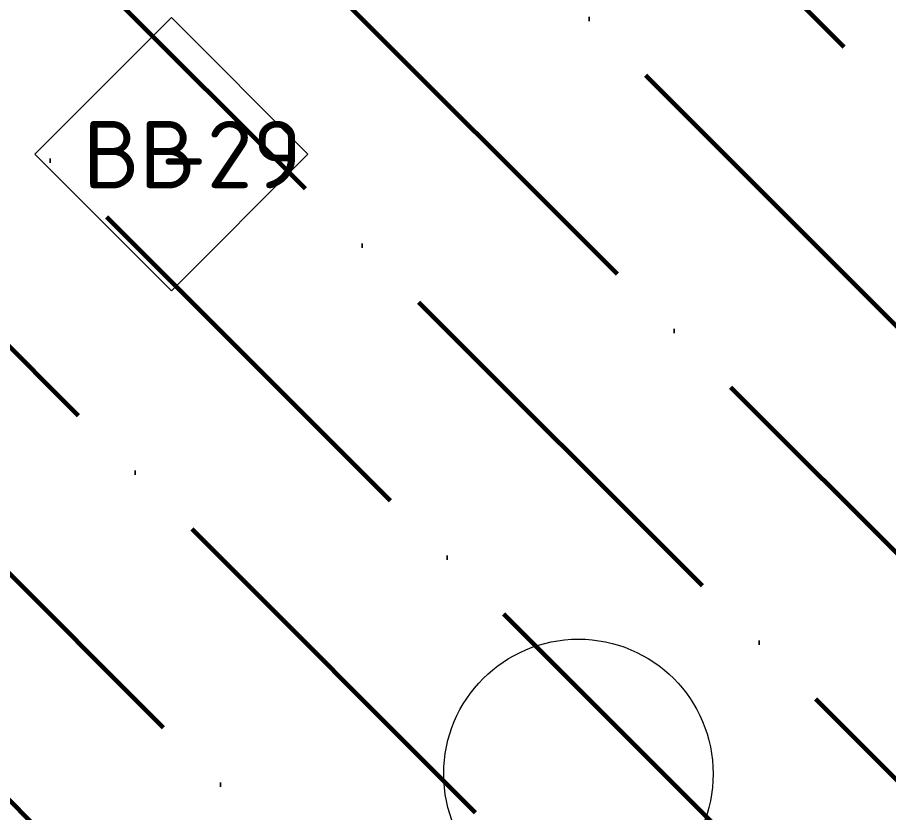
# Model space of a CAD drawing. Header units: millimetres. Extents: x -68946 to 288321, y -402657 to 324925.
# Drawn here: x 129387 to 131974, y -221671 to -219310 of the extents above; entities that cross this region are included whole.
import ezdxf

# ---------------------------------------------------------------- set-up
doc = ezdxf.new("R2010")
doc.units = ezdxf.units.MM
for name, color, linetype, lineweight in [('3.4) ПТ-2.15    4 вып', 200, 'Continuous', 60), ('A-DOOR-____-IDEN', 31, 'Continuous', 9), ('A-WALL-____-IDEN', 250, 'Continuous', 9)]:
    doc.layers.add(name, color=color, linetype=linetype, lineweight=lineweight)
doc.styles.add('ISOCPEUR_2', font='isocpeur.ttf', dxfattribs={"height": 160})

# ---------------------------------------------------------------- blocks, each defined once
blk = doc.blocks.new('ADSK_Марка_Дверь - Типоразмер_ADSK_Марка-30565456-АР1_Маркировочный план 3 этажа секция 2_3')
at = {"layer": 'A-DOOR-____-IDEN'}
blk.add_circle((0, 0), 4, dxfattribs=at)
blk = doc.blocks.new('ADSK_Марка_Стена - Типоразмер_ADSK_Марка-30564887-АР1_Маркировочный план 3 этажа секция 2_3')
at = {"layer": 'A-WALL-____-IDEN'}
for p, q in [((-0.156, 4.37), (-4.213, 0.312)), ((3.901, 0.312), (-0.156, 4.37)), ((-4.213, 0.312), (-0.156, -3.745)), ((-0.156, -3.745), (3.901, 0.312))]:
    blk.add_line(p, q, dxfattribs=at)

msp = doc.modelspace()

# ---------------------------------------------------------------- hatches: boundary and pattern name
at = {"layer": '3.4) ПТ-2.15    4 вып'}
h = msp.add_hatch(dxfattribs=at)
h.set_pattern_fill('ANSI36', color=256, scale=150, angle=90)
h.paths.add_polyline_path([(136922.9066, -218780.9286), (97552.9057, -218780.9286), (97552.9057, -222580.9286), (118362.9063, -222580.9286), (118362.9063, -222130.9056), (121722.9057, -222130.9056), (121722.9057, -222580.9286), (124552.9057, -222580.9286), (124552.9057, -222130.9883), (129331.7151, -222130.9883), (129331.7151, -222580.9286), (136922.9066, -222580.9286)])

# ---------------------------------------------------------------- block references
at = {"layer": 'A-DOOR-____-IDEN', "xscale": 99.99999999999993, "yscale": 99.99999999999993, "zscale": 99.99999999999993}
msp.add_blockref('ADSK_Марка_Дверь - Типоразмер_ADSK_Марка-30565456-АР1_Маркировочный план 3 этажа секция 2_3', (131052.9063, -221555.9292), dxfattribs=at)
at = {"layer": 'A-WALL-____-IDEN', "xscale": 99.99999999999993, "yscale": 99.99999999999993, "zscale": 99.99999999999993}
msp.add_blockref('ADSK_Марка_Стена - Типоразмер_ADSK_Марка-30564887-АР1_Маркировочный план 3 этажа секция 2_3', (129859.8707, -219746.8225), dxfattribs=at)

# ---------------------------------------------------------------- texts
at = {"layer": 'A-WALL-____-IDEN', "char_height": 200, "attachment_point": 1, "style": 'ISOCPEUR_2'}
for s, insert, width in [('ВВ', (129581.4898, -219617.1538), 280.590625), ('-29', (129813.0003, -219617.1538), 370.379625)]:
    msp.add_mtext(s, dxfattribs=dict(at, insert=insert, width=width))

doc.saveas('drawing.dxf')
